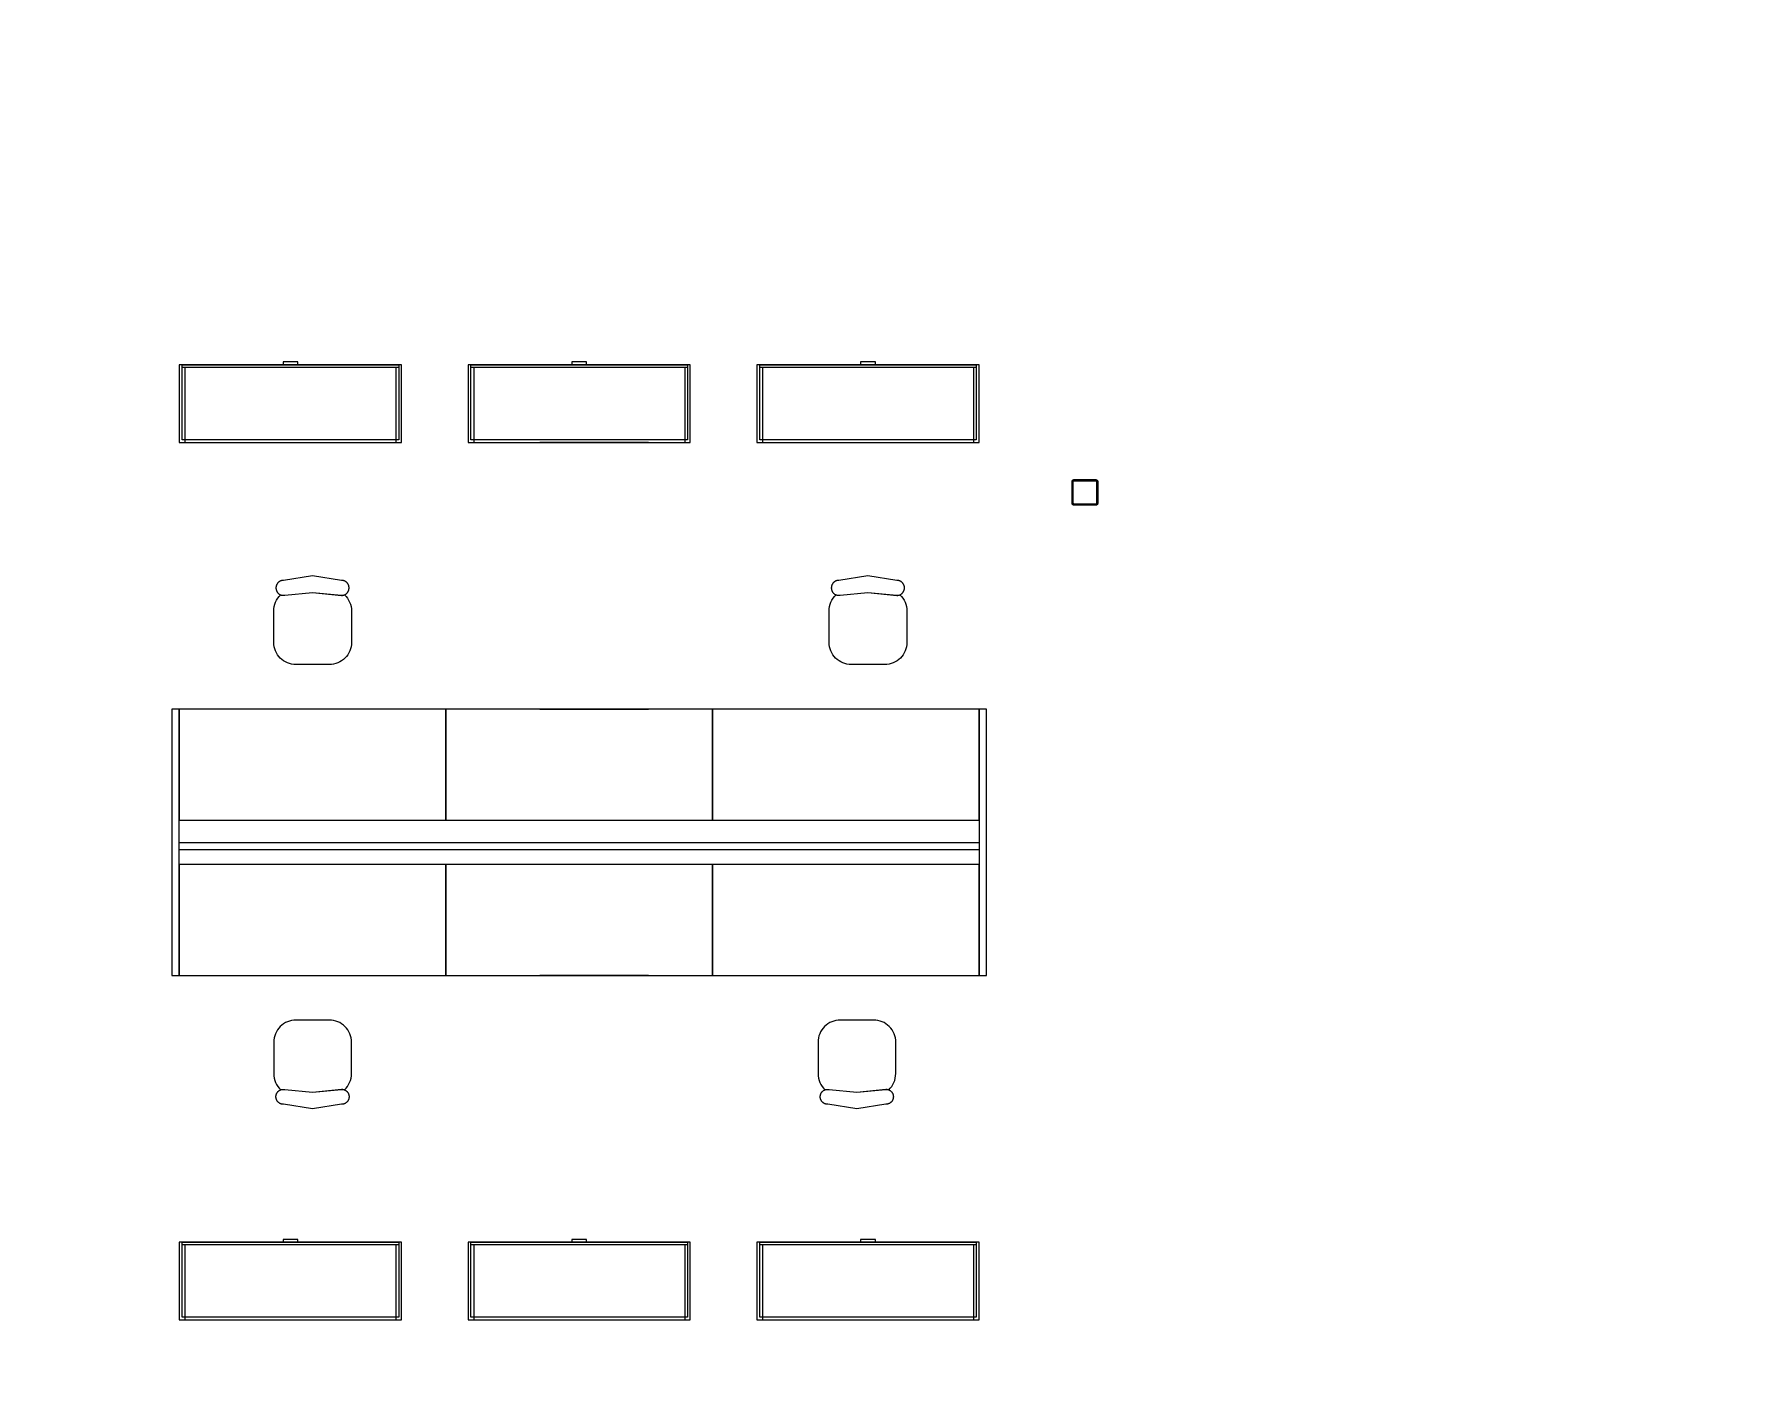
# Model space of a CAD drawing. Header units: millimetres. Extents: x 626570 to 643256, y 6233 to 11343.
# Drawn here: x 628538.1 to 629000.3, y 10161.5 to 10531.3 of the extents above; entities that cross this region are included whole.
import ezdxf

# ---------------------------------------------------------------- set-up
doc = ezdxf.new("R2010")
doc.units = ezdxf.units.MM
doc.header["$LTSCALE"] = 4000
doc.header["$MEASUREMENT"] = 0
doc.linetypes.add('DASHDOT', pattern=[1, 0.5, -0.25, 0, -0.25])
for name, color, linetype in [('2012-201_FURNITURE', 4, 'CONTINUOUS'), ('MASTERFOUNDATION_1', 4, 'DASHDOT'), ('MASTERFOUNDATION_25', 7, 'CONTINUOUS')]:
    doc.layers.add(name, color=color, linetype=linetype)

msp = doc.modelspace()

# ---------------------------------------------------------------- linework, layer by layer
at = {"layer": '2012-201_FURNITURE', "linetype": 'Continuous'}
for p, q in [((628637.23, 10440.57), (628578.35, 10440.57)), ((628579.1, 10440.57), (628579.1, 10420.18)), ((628636.48, 10440.57), (628636.48, 10420.18)), ((628715.75, 10440.57), (628656.86, 10440.57)), ((628657.62, 10440.57), (628657.62, 10420.18)), ((628714.99, 10440.57), (628714.99, 10420.18)), ((628794.26, 10440.57), (628735.38, 10440.57)), ((628736.13, 10440.57), (628736.13, 10420.18)), ((628793.51, 10440.57), (628793.51, 10420.18)), ((628637.23, 10202), (628578.35, 10202)), ((628579.1, 10202), (628579.1, 10181.62)), ((628636.48, 10202), (628636.48, 10181.62)), ((628715.75, 10202), (628656.86, 10202)), ((628657.62, 10202), (628657.62, 10181.62)), ((628714.99, 10202), (628714.99, 10181.62)), ((628794.26, 10202), (628735.38, 10202)), ((628736.13, 10202), (628736.13, 10181.62)), ((628793.51, 10202), (628793.51, 10181.62))]:
    msp.add_line(p, q, dxfattribs=at)
at = {"layer": '2012-201_FURNITURE', "linetype": 'Continuous', "flags": 128}
for points in [[(628637.99, 10441.32), (628577.59, 10441.32), (628577.59, 10420.18), (628637.99, 10420.18), (628637.99, 10441.32)], [(628637.23, 10441.32), (628637.23, 10420.94), (628578.35, 10420.94), (628578.35, 10441.32), (628637.23, 10441.32)], [(628609.81, 10441.32), (628609.81, 10442.08), (628605.78, 10442.08), (628605.78, 10441.32), (628609.81, 10441.32)], [(628716.5, 10441.32), (628656.11, 10441.32), (628656.11, 10420.18), (628716.5, 10420.18), (628716.5, 10441.32)], [(628715.75, 10441.32), (628715.75, 10420.94), (628656.86, 10420.94), (628656.86, 10441.32), (628715.75, 10441.32)], [(628688.32, 10441.32), (628688.32, 10442.08), (628684.29, 10442.08), (628684.29, 10441.32), (628688.32, 10441.32)], [(628795.02, 10441.32), (628734.62, 10441.32), (628734.62, 10420.18), (628795.02, 10420.18), (628795.02, 10441.32)], [(628794.26, 10441.32), (628794.26, 10420.94), (628735.38, 10420.94), (628735.38, 10441.32), (628794.26, 10441.32)], [(628766.83, 10441.32), (628766.83, 10442.08), (628762.81, 10442.08), (628762.81, 10441.32), (628766.83, 10441.32)], [(628675.57, 10420.18), (628705.1, 10420.18), (628675.57, 10420.18)], [(628613.8, 10383.94), (628613.78, 10383.95), (628613.78, 10383.94), (628605.89, 10382.69), (628605.89, 10382.69), (628605.82, 10382.69), (628605.75, 10382.69), (628605.67, 10382.68), (628605.6, 10382.67), (628605.53, 10382.66), (628605.46, 10382.65), (628605.39, 10382.63), (628605.32, 10382.61), (628605.25, 10382.59), (628605.18, 10382.56), (628605.11, 10382.54), (628605.11, 10382.54), (628605.05, 10382.51), (628604.98, 10382.48), (628604.92, 10382.44), (628604.86, 10382.41), (628604.79, 10382.37), (628604.73, 10382.33), (628604.67, 10382.28), (628604.62, 10382.24), (628604.56, 10382.19), (628604.51, 10382.14), (628604.46, 10382.09), (628604.41, 10382.04), (628604.36, 10381.99), (628604.31, 10381.93), (628604.27, 10381.87), (628604.22, 10381.81), (628604.18, 10381.75), (628604.15, 10381.69), (628604.11, 10381.63), (628604.08, 10381.56), (628604.04, 10381.5), (628604.02, 10381.43), (628604.02, 10381.43), (628603.99, 10381.36), (628603.97, 10381.29), (628603.94, 10381.22), (628603.92, 10381.15), (628603.91, 10381.08), (628603.89, 10381.01), (628603.88, 10380.94), (628603.87, 10380.87), (628603.87, 10380.79), (628603.86, 10380.72), (628603.86, 10380.65), (628603.86, 10380.58), (628603.87, 10380.5), (628603.87, 10380.43), (628603.88, 10380.36), (628603.89, 10380.29), (628603.91, 10380.21), (628603.92, 10380.14), (628603.94, 10380.07), (628603.97, 10380), (628603.99, 10379.93), (628604.02, 10379.87), (628604.02, 10379.87), (628604.04, 10379.8), (628604.08, 10379.73), (628604.11, 10379.67), (628604.15, 10379.61), (628604.18, 10379.54), (628604.22, 10379.48), (628604.27, 10379.42), (628604.31, 10379.37), (628604.36, 10379.31), (628604.41, 10379.26), (628604.46, 10379.2), (628604.51, 10379.15), (628604.56, 10379.1), (628604.62, 10379.06), (628604.67, 10379.01), (628604.73, 10378.97), (628604.79, 10378.93), (628604.86, 10378.89), (628604.92, 10378.86), (628604.98, 10378.82), (628605.05, 10378.79), (628605.11, 10378.76), (628605.11, 10378.76), (628605.22, 10378.73), (628605.32, 10378.71), (628605.43, 10378.68), (628605.53, 10378.67), (628605.64, 10378.65), (628605.75, 10378.64), (628605.85, 10378.63), (628605.96, 10378.63), (628606.07, 10378.63), (628606.17, 10378.64), (628606.28, 10378.64), (628613.8, 10379.38), (628621.71, 10378.61), (628621.71, 10378.61), (628621.78, 10378.61), (628621.85, 10378.61), (628621.93, 10378.62), (628622, 10378.63), (628622.07, 10378.64), (628622.14, 10378.65), (628622.21, 10378.67), (628622.28, 10378.69), (628622.35, 10378.71), (628622.42, 10378.73), (628622.49, 10378.76), (628622.49, 10378.76), (628622.55, 10378.79), (628622.62, 10378.82), (628622.68, 10378.86), (628622.75, 10378.89), (628622.81, 10378.93), (628622.87, 10378.97), (628622.93, 10379.01), (628622.98, 10379.06), (628623.04, 10379.1), (628623.09, 10379.15), (628623.15, 10379.2), (628623.2, 10379.26), (628623.24, 10379.31), (628623.29, 10379.37), (628623.34, 10379.42), (628623.38, 10379.48), (628623.42, 10379.54), (628623.46, 10379.61), (628623.49, 10379.67), (628623.53, 10379.73), (628623.56, 10379.8), (628623.59, 10379.87), (628623.59, 10379.87), (628623.61, 10379.93), (628623.64, 10380), (628623.66, 10380.07), (628623.68, 10380.14), (628623.69, 10380.21), (628623.71, 10380.29), (628623.72, 10380.36), (628623.73, 10380.43), (628623.73, 10380.5), (628623.74, 10380.58), (628623.74, 10380.65), (628623.74, 10380.72), (628623.73, 10380.79), (628623.73, 10380.87), (628623.72, 10380.94), (628623.71, 10381.01), (628623.69, 10381.08), (628623.68, 10381.15), (628623.66, 10381.22), (628623.64, 10381.29), (628623.61, 10381.36), (628623.59, 10381.43), (628623.59, 10381.43), (628623.56, 10381.5), (628623.53, 10381.56), (628623.49, 10381.63), (628623.46, 10381.69), (628623.42, 10381.75), (628623.38, 10381.81), (628623.34, 10381.87), (628623.29, 10381.93), (628623.24, 10381.99), (628623.2, 10382.04), (628623.15, 10382.09), (628623.09, 10382.14), (628623.04, 10382.19), (628622.98, 10382.24), (628622.93, 10382.28), (628622.87, 10382.33), (628622.81, 10382.37), (628622.75, 10382.41), (628622.68, 10382.44), (628622.62, 10382.48), (628622.55, 10382.51), (628622.49, 10382.54), (628622.49, 10382.54), (628622.42, 10382.56), (628622.35, 10382.59), (628622.28, 10382.61), (628622.21, 10382.63), (628622.14, 10382.65), (628622.07, 10382.66), (628622, 10382.67), (628621.93, 10382.68), (628621.85, 10382.69), (628621.78, 10382.69), (628621.71, 10382.69), (628621.71, 10382.69), (628613.82, 10383.94), (628613.82, 10383.95), (628613.8, 10383.94)], [(628764.79, 10383.94), (628764.77, 10383.95), (628764.77, 10383.94), (628756.88, 10382.69), (628756.88, 10382.69), (628756.81, 10382.69), (628756.74, 10382.69), (628756.66, 10382.68), (628756.59, 10382.67), (628756.52, 10382.66), (628756.45, 10382.65), (628756.38, 10382.63), (628756.31, 10382.61), (628756.24, 10382.59), (628756.17, 10382.56), (628756.1, 10382.54), (628756.1, 10382.54), (628756.04, 10382.51), (628755.97, 10382.48), (628755.91, 10382.44), (628755.84, 10382.41), (628755.78, 10382.37), (628755.72, 10382.33), (628755.66, 10382.28), (628755.61, 10382.24), (628755.55, 10382.19), (628755.5, 10382.14), (628755.45, 10382.09), (628755.39, 10382.04), (628755.35, 10381.99), (628755.3, 10381.93), (628755.26, 10381.87), (628755.21, 10381.81), (628755.17, 10381.75), (628755.13, 10381.69), (628755.1, 10381.63), (628755.07, 10381.56), (628755.03, 10381.5), (628755.01, 10381.43), (628755.01, 10381.43), (628754.98, 10381.36), (628754.95, 10381.29), (628754.93, 10381.22), (628754.91, 10381.15), (628754.9, 10381.08), (628754.88, 10381.01), (628754.87, 10380.94), (628754.86, 10380.87), (628754.86, 10380.79), (628754.85, 10380.72), (628754.85, 10380.65), (628754.85, 10380.58), (628754.86, 10380.5), (628754.86, 10380.43), (628754.87, 10380.36), (628754.88, 10380.29), (628754.9, 10380.21), (628754.91, 10380.14), (628754.93, 10380.07), (628754.95, 10380), (628754.98, 10379.93), (628755.01, 10379.87), (628755.01, 10379.87), (628755.03, 10379.8), (628755.07, 10379.73), (628755.1, 10379.67), (628755.13, 10379.61), (628755.17, 10379.54), (628755.21, 10379.48), (628755.26, 10379.42), (628755.3, 10379.37), (628755.35, 10379.31), (628755.39, 10379.26), (628755.45, 10379.2), (628755.5, 10379.15), (628755.55, 10379.1), (628755.61, 10379.06), (628755.66, 10379.01), (628755.72, 10378.97), (628755.78, 10378.93), (628755.84, 10378.89), (628755.91, 10378.86), (628755.97, 10378.82), (628756.04, 10378.79), (628756.1, 10378.76), (628756.1, 10378.76), (628756.21, 10378.73), (628756.31, 10378.71), (628756.42, 10378.68), (628756.52, 10378.67), (628756.63, 10378.65), (628756.74, 10378.64), (628756.84, 10378.63), (628756.95, 10378.63), (628757.06, 10378.63), (628757.16, 10378.64), (628757.27, 10378.64), (628764.79, 10379.38), (628772.7, 10378.61), (628772.7, 10378.61), (628772.77, 10378.61), (628772.84, 10378.61), (628772.92, 10378.62), (628772.99, 10378.63), (628773.06, 10378.64), (628773.13, 10378.65), (628773.2, 10378.67), (628773.27, 10378.69), (628773.34, 10378.71), (628773.41, 10378.73), (628773.48, 10378.76), (628773.48, 10378.76), (628773.54, 10378.79), (628773.61, 10378.82), (628773.67, 10378.86), (628773.74, 10378.89), (628773.8, 10378.93), (628773.86, 10378.97), (628773.92, 10379.01), (628773.97, 10379.06), (628774.03, 10379.1), (628774.08, 10379.15), (628774.13, 10379.2), (628774.19, 10379.26), (628774.23, 10379.31), (628774.28, 10379.37), (628774.32, 10379.42), (628774.37, 10379.48), (628774.41, 10379.54), (628774.45, 10379.61), (628774.48, 10379.67), (628774.51, 10379.73), (628774.55, 10379.8), (628774.57, 10379.87), (628774.57, 10379.87), (628774.6, 10379.93), (628774.63, 10380), (628774.65, 10380.07), (628774.67, 10380.14), (628774.68, 10380.21), (628774.7, 10380.29), (628774.71, 10380.36), (628774.72, 10380.43), (628774.72, 10380.5), (628774.73, 10380.58), (628774.73, 10380.65), (628774.73, 10380.72), (628774.72, 10380.79), (628774.72, 10380.87), (628774.71, 10380.94), (628774.7, 10381.01), (628774.68, 10381.08), (628774.67, 10381.15), (628774.65, 10381.22), (628774.63, 10381.29), (628774.6, 10381.36), (628774.57, 10381.43), (628774.57, 10381.43), (628774.55, 10381.5), (628774.51, 10381.56), (628774.48, 10381.63), (628774.45, 10381.69), (628774.41, 10381.75), (628774.37, 10381.81), (628774.32, 10381.87), (628774.28, 10381.93), (628774.23, 10381.99), (628774.19, 10382.04), (628774.13, 10382.09), (628774.08, 10382.14), (628774.03, 10382.19), (628773.97, 10382.24), (628773.92, 10382.28), (628773.86, 10382.33), (628773.8, 10382.37), (628773.74, 10382.41), (628773.67, 10382.44), (628773.61, 10382.48), (628773.54, 10382.51), (628773.48, 10382.54), (628773.48, 10382.54), (628773.41, 10382.56), (628773.34, 10382.59), (628773.27, 10382.61), (628773.2, 10382.63), (628773.13, 10382.65), (628773.06, 10382.66), (628772.99, 10382.67), (628772.92, 10382.68), (628772.84, 10382.69), (628772.77, 10382.69), (628772.7, 10382.69), (628772.7, 10382.69), (628764.81, 10383.94), (628764.81, 10383.95), (628764.79, 10383.94)], [(628577.59, 10275.23), (628577.59, 10347.71), (628575.58, 10347.71), (628575.58, 10275.23), (628577.59, 10275.23)], [(628577.59, 10317.51), (628650.07, 10317.51), (628650.07, 10347.71), (628577.59, 10347.71), (628577.59, 10317.51)], [(628650.07, 10317.51), (628722.54, 10317.51), (628722.54, 10347.71), (628650.07, 10347.71), (628650.07, 10317.51)], [(628675.57, 10347.71), (628705.1, 10347.71), (628675.57, 10347.71)], [(628722.54, 10317.51), (628795.02, 10317.51), (628795.02, 10347.71), (628722.54, 10347.71), (628722.54, 10317.51)], [(628795.02, 10347.71), (628795.02, 10275.23), (628797.03, 10275.23), (628797.03, 10347.71), (628795.02, 10347.71)], [(628577.59, 10311.47), (628795.02, 10311.47), (628795.02, 10309.46), (628577.59, 10309.46), (628577.59, 10311.47)], [(628577.59, 10275.23), (628650.07, 10275.23), (628650.07, 10305.43), (628577.59, 10305.43), (628577.59, 10275.23)], [(628650.07, 10275.23), (628722.54, 10275.23), (628722.54, 10305.43), (628650.07, 10305.43), (628650.07, 10275.23)], [(628722.54, 10275.23), (628795.02, 10275.23), (628795.02, 10305.43), (628722.54, 10305.43), (628722.54, 10275.23)], [(628675.57, 10275.23), (628705.1, 10275.23), (628675.57, 10275.23)], [(628613.8, 10239), (628613.78, 10239), (628613.78, 10239), (628605.89, 10240.25), (628605.89, 10240.25), (628605.82, 10240.25), (628605.75, 10240.25), (628605.67, 10240.26), (628605.6, 10240.27), (628605.53, 10240.28), (628605.46, 10240.3), (628605.39, 10240.31), (628605.32, 10240.33), (628605.25, 10240.35), (628605.18, 10240.38), (628605.11, 10240.4), (628605.11, 10240.4), (628605.05, 10240.43), (628604.98, 10240.47), (628604.92, 10240.5), (628604.86, 10240.54), (628604.79, 10240.57), (628604.73, 10240.61), (628604.67, 10240.66), (628604.62, 10240.7), (628604.56, 10240.75), (628604.51, 10240.8), (628604.46, 10240.85), (628604.41, 10240.9), (628604.36, 10240.95), (628604.31, 10241.01), (628604.27, 10241.07), (628604.22, 10241.13), (628604.18, 10241.19), (628604.15, 10241.25), (628604.11, 10241.31), (628604.08, 10241.38), (628604.04, 10241.44), (628604.02, 10241.51), (628604.02, 10241.51), (628603.99, 10241.58), (628603.97, 10241.65), (628603.94, 10241.72), (628603.92, 10241.79), (628603.91, 10241.86), (628603.89, 10241.93), (628603.88, 10242), (628603.87, 10242.07), (628603.87, 10242.15), (628603.86, 10242.22), (628603.86, 10242.29), (628603.86, 10242.37), (628603.87, 10242.44), (628603.87, 10242.51), (628603.88, 10242.58), (628603.89, 10242.66), (628603.91, 10242.73), (628603.92, 10242.8), (628603.94, 10242.87), (628603.97, 10242.94), (628603.99, 10243.01), (628604.02, 10243.07), (628604.02, 10243.07), (628604.04, 10243.14), (628604.08, 10243.21), (628604.11, 10243.27), (628604.15, 10243.34), (628604.18, 10243.4), (628604.22, 10243.46), (628604.27, 10243.52), (628604.31, 10243.57), (628604.36, 10243.63), (628604.41, 10243.68), (628604.46, 10243.74), (628604.51, 10243.79), (628604.56, 10243.84), (628604.62, 10243.88), (628604.67, 10243.93), (628604.73, 10243.97), (628604.79, 10244.01), (628604.86, 10244.05), (628604.92, 10244.09), (628604.98, 10244.12), (628605.05, 10244.15), (628605.11, 10244.18), (628605.22, 10244.21), (628605.32, 10244.24), (628605.43, 10244.26), (628605.53, 10244.28), (628605.64, 10244.29), (628605.75, 10244.3), (628605.85, 10244.31), (628605.96, 10244.31), (628606.07, 10244.31), (628606.17, 10244.31), (628606.28, 10244.3), (628613.8, 10243.56), (628621.71, 10244.34), (628621.71, 10244.34), (628621.78, 10244.33), (628621.85, 10244.33), (628621.93, 10244.32), (628622, 10244.32), (628622.07, 10244.3), (628622.14, 10244.29), (628622.21, 10244.27), (628622.28, 10244.25), (628622.35, 10244.23), (628622.42, 10244.21), (628622.49, 10244.18), (628622.49, 10244.18), (628622.55, 10244.15), (628622.62, 10244.12), (628622.68, 10244.09), (628622.75, 10244.05), (628622.81, 10244.01), (628622.87, 10243.97), (628622.93, 10243.93), (628622.98, 10243.88), (628623.04, 10243.84), (628623.09, 10243.79), (628623.15, 10243.74), (628623.2, 10243.68), (628623.24, 10243.63), (628623.29, 10243.57), (628623.34, 10243.52), (628623.38, 10243.46), (628623.42, 10243.4), (628623.46, 10243.34), (628623.49, 10243.27), (628623.53, 10243.21), (628623.56, 10243.14), (628623.59, 10243.07), (628623.59, 10243.07), (628623.61, 10243.01), (628623.64, 10242.94), (628623.66, 10242.87), (628623.68, 10242.8), (628623.69, 10242.73), (628623.71, 10242.66), (628623.72, 10242.58), (628623.73, 10242.51), (628623.73, 10242.44), (628623.74, 10242.37), (628623.74, 10242.29), (628623.74, 10242.22), (628623.73, 10242.15), (628623.73, 10242.07), (628623.72, 10242), (628623.71, 10241.93), (628623.69, 10241.86), (628623.68, 10241.79), (628623.66, 10241.72), (628623.64, 10241.65), (628623.61, 10241.58), (628623.59, 10241.51), (628623.59, 10241.51), (628623.56, 10241.44), (628623.53, 10241.38), (628623.49, 10241.31), (628623.46, 10241.25), (628623.42, 10241.19), (628623.38, 10241.13), (628623.34, 10241.07), (628623.29, 10241.01), (628623.24, 10240.95), (628623.2, 10240.9), (628623.15, 10240.85), (628623.09, 10240.8), (628623.04, 10240.75), (628622.98, 10240.7), (628622.93, 10240.66), (628622.87, 10240.61), (628622.81, 10240.57), (628622.75, 10240.54), (628622.68, 10240.5), (628622.62, 10240.47), (628622.55, 10240.43), (628622.49, 10240.4), (628622.49, 10240.4), (628622.42, 10240.38), (628622.35, 10240.35), (628622.28, 10240.33), (628622.21, 10240.31), (628622.14, 10240.3), (628622.07, 10240.28), (628622, 10240.27), (628621.93, 10240.26), (628621.85, 10240.25), (628621.78, 10240.25), (628621.71, 10240.25), (628621.71, 10240.25), (628613.82, 10239), (628613.82, 10239), (628613.8, 10239)], [(628761.77, 10239), (628761.75, 10239), (628761.75, 10239), (628753.86, 10240.25), (628753.86, 10240.25), (628753.79, 10240.25), (628753.72, 10240.25), (628753.64, 10240.26), (628753.57, 10240.27), (628753.5, 10240.28), (628753.43, 10240.3), (628753.36, 10240.31), (628753.29, 10240.33), (628753.22, 10240.35), (628753.15, 10240.38), (628753.08, 10240.4), (628753.08, 10240.4), (628753.02, 10240.43), (628752.95, 10240.47), (628752.89, 10240.5), (628752.82, 10240.54), (628752.76, 10240.57), (628752.7, 10240.61), (628752.64, 10240.66), (628752.59, 10240.7), (628752.53, 10240.75), (628752.48, 10240.8), (628752.43, 10240.85), (628752.37, 10240.9), (628752.33, 10240.95), (628752.28, 10241.01), (628752.24, 10241.07), (628752.19, 10241.13), (628752.15, 10241.19), (628752.11, 10241.25), (628752.08, 10241.31), (628752.05, 10241.38), (628752.01, 10241.44), (628751.99, 10241.51), (628751.99, 10241.51), (628751.96, 10241.58), (628751.93, 10241.65), (628751.91, 10241.72), (628751.89, 10241.79), (628751.88, 10241.86), (628751.86, 10241.93), (628751.85, 10242), (628751.84, 10242.07), (628751.84, 10242.15), (628751.83, 10242.22), (628751.83, 10242.29), (628751.83, 10242.37), (628751.84, 10242.44), (628751.84, 10242.51), (628751.85, 10242.58), (628751.86, 10242.66), (628751.88, 10242.73), (628751.89, 10242.8), (628751.91, 10242.87), (628751.93, 10242.94), (628751.96, 10243.01), (628751.99, 10243.07), (628751.99, 10243.07), (628752.01, 10243.14), (628752.05, 10243.21), (628752.08, 10243.27), (628752.11, 10243.34), (628752.15, 10243.4), (628752.19, 10243.46), (628752.24, 10243.52), (628752.28, 10243.57), (628752.33, 10243.63), (628752.37, 10243.68), (628752.43, 10243.74), (628752.48, 10243.79), (628752.53, 10243.84), (628752.59, 10243.88), (628752.64, 10243.93), (628752.7, 10243.97), (628752.76, 10244.01), (628752.82, 10244.05), (628752.89, 10244.09), (628752.95, 10244.12), (628753.02, 10244.15), (628753.08, 10244.18), (628753.19, 10244.21), (628753.29, 10244.24), (628753.4, 10244.26), (628753.5, 10244.28), (628753.61, 10244.29), (628753.71, 10244.3), (628753.82, 10244.31), (628753.93, 10244.31), (628754.04, 10244.31), (628754.14, 10244.31), (628754.25, 10244.3), (628754.25, 10244.3), (628761.77, 10243.56), (628769.68, 10244.34), (628769.68, 10244.34), (628769.75, 10244.33), (628769.82, 10244.33), (628769.9, 10244.32), (628769.97, 10244.32), (628770.04, 10244.3), (628770.11, 10244.29), (628770.18, 10244.27), (628770.25, 10244.25), (628770.32, 10244.23), (628770.39, 10244.21), (628770.46, 10244.18), (628770.46, 10244.18), (628770.52, 10244.15), (628770.59, 10244.12), (628770.65, 10244.09), (628770.72, 10244.05), (628770.78, 10244.01), (628770.84, 10243.97), (628770.9, 10243.93), (628770.95, 10243.88), (628771.01, 10243.84), (628771.06, 10243.79), (628771.11, 10243.74), (628771.17, 10243.68), (628771.21, 10243.63), (628771.26, 10243.57), (628771.3, 10243.52), (628771.35, 10243.46), (628771.39, 10243.4), (628771.43, 10243.34), (628771.46, 10243.27), (628771.49, 10243.21), (628771.53, 10243.14), (628771.56, 10243.07), (628771.56, 10243.07), (628771.58, 10243.01), (628771.61, 10242.94), (628771.63, 10242.87), (628771.65, 10242.8), (628771.66, 10242.73), (628771.68, 10242.66), (628771.69, 10242.58), (628771.7, 10242.51), (628771.7, 10242.44), (628771.71, 10242.37), (628771.71, 10242.29), (628771.71, 10242.22), (628771.7, 10242.15), (628771.7, 10242.07), (628771.69, 10242), (628771.68, 10241.93), (628771.66, 10241.86), (628771.65, 10241.79), (628771.63, 10241.72), (628771.61, 10241.65), (628771.58, 10241.58), (628771.56, 10241.51), (628771.56, 10241.51), (628771.53, 10241.44), (628771.49, 10241.38), (628771.46, 10241.31), (628771.43, 10241.25), (628771.39, 10241.19), (628771.35, 10241.13), (628771.3, 10241.07), (628771.26, 10241.01), (628771.21, 10240.95), (628771.17, 10240.9), (628771.11, 10240.85), (628771.06, 10240.8), (628771.01, 10240.75), (628770.95, 10240.7), (628770.9, 10240.66), (628770.84, 10240.61), (628770.78, 10240.57), (628770.72, 10240.54), (628770.65, 10240.5), (628770.59, 10240.47), (628770.52, 10240.43), (628770.46, 10240.4), (628770.46, 10240.4), (628770.39, 10240.38), (628770.32, 10240.35), (628770.25, 10240.33), (628770.18, 10240.31), (628770.11, 10240.3), (628770.04, 10240.28), (628769.97, 10240.27), (628769.9, 10240.26), (628769.82, 10240.25), (628769.75, 10240.25), (628769.68, 10240.25), (628769.68, 10240.25), (628761.79, 10239), (628761.79, 10239), (628761.77, 10239)], [(628637.99, 10202.76), (628577.59, 10202.76), (628577.59, 10181.62), (628637.99, 10181.62), (628637.99, 10202.76)], [(628637.23, 10202.76), (628637.23, 10182.37), (628578.35, 10182.37), (628578.35, 10202.76), (628637.23, 10202.76)], [(628609.81, 10202.76), (628609.81, 10203.51), (628605.78, 10203.51), (628605.78, 10202.76), (628609.81, 10202.76)], [(628716.5, 10202.76), (628656.11, 10202.76), (628656.11, 10181.62), (628716.5, 10181.62), (628716.5, 10202.76)], [(628715.75, 10202.76), (628715.75, 10182.37), (628656.86, 10182.37), (628656.86, 10202.76), (628715.75, 10202.76)], [(628675.57, 10202.76), (628705.1, 10202.76), (628675.57, 10202.76)], [(628688.32, 10202.76), (628688.32, 10203.51), (628684.29, 10203.51), (628684.29, 10202.76), (628688.32, 10202.76)], [(628795.02, 10202.76), (628734.62, 10202.76), (628734.62, 10181.62), (628795.02, 10181.62), (628795.02, 10202.76)], [(628794.26, 10202.76), (628794.26, 10182.37), (628735.38, 10182.37), (628735.38, 10202.76), (628794.26, 10202.76)], [(628766.83, 10202.76), (628766.83, 10203.51), (628762.81, 10203.51), (628762.81, 10202.76), (628766.83, 10202.76)]]:
    msp.add_lwpolyline(points, close=True, dxfattribs=at)
for points in [[(628605.17, 10378.77, 0.091777), (628606.28, 10378.68), (628606.28, 10378.68), (628613.8, 10379.41), (628621.71, 10378.64), (628621.71, 10378.64, 0.097566), (628622.48, 10378.79), (628622.48, 10378.79, -0.208264), (628624.4, 10374.36), (628624.4, 10365.84), (628624.4, 10365.84, -0.414214), (628618.36, 10359.79), (628618.36, 10359.79), (628609.3, 10359.79), (628609.3, 10359.79, -0.414214), (628603.26, 10365.84), (628603.26, 10365.84), (628603.26, 10374.36), (628603.26, 10374.36, -0.207181), (628605.17, 10378.77)], [(628756.16, 10378.77, 0.091777), (628757.27, 10378.68), (628757.27, 10378.68), (628764.79, 10379.41), (628772.7, 10378.64), (628772.7, 10378.64, 0.097566), (628773.46, 10378.79), (628773.46, 10378.79, -0.208264), (628775.39, 10374.36), (628775.39, 10365.84), (628775.39, 10365.84, -0.414214), (628769.35, 10359.79), (628769.35, 10359.79), (628760.29, 10359.79), (628760.29, 10359.79, -0.414214), (628754.25, 10365.84), (628754.25, 10365.84), (628754.25, 10374.36), (628754.25, 10374.36, -0.207181), (628756.16, 10378.77)], [(628605.17, 10244.17, -0.091777), (628606.28, 10244.27), (628606.28, 10244.26), (628613.8, 10243.53), (628621.71, 10244.3), (628621.71, 10244.3, -0.097566), (628622.48, 10244.15), (628622.48, 10244.15, 0.208264), (628624.4, 10248.58), (628624.4, 10257.11), (628624.4, 10257.11, 0.414214), (628618.36, 10263.15), (628618.36, 10263.15), (628609.3, 10263.15), (628609.3, 10263.15, 0.414214), (628603.26, 10257.11), (628603.26, 10257.11), (628603.26, 10248.58), (628603.26, 10248.58, 0.207181), (628605.17, 10244.17)], [(628753.14, 10244.17, -0.091777), (628754.25, 10244.27), (628754.25, 10244.26), (628761.77, 10243.53), (628769.68, 10244.3), (628769.68, 10244.3, -0.097566), (628770.44, 10244.15), (628770.45, 10244.15, 0.208264), (628772.37, 10248.58), (628772.37, 10257.11), (628772.37, 10257.11, 0.414214), (628766.33, 10263.15), (628766.33, 10263.15), (628757.27, 10263.15), (628757.27, 10263.15, 0.414214), (628751.23, 10257.11), (628751.23, 10257.11), (628751.23, 10248.58), (628751.23, 10248.58, 0.207181), (628753.14, 10244.17)]]:
    msp.add_lwpolyline(points, format="xyb", close=True, dxfattribs=at)
at = {"layer": 'MASTERFOUNDATION_1', "linetype": 'DASHDOT'}
for p, q in [((628823.78, 7058.79), (628823.78, 11123.23)), ((643023.86, 10406.61), (626796.64, 10406.61))]:
    msp.add_line(p, q, dxfattribs=at)
at = {"layer": 'MASTERFOUNDATION_25', "linetype": 'Continuous', "flags": 128}
for points in [[(628820.91, 10410.11), (628826.66, 10410.11), (628826.68, 10410.11), (628826.71, 10410.11), (628826.73, 10410.1), (628826.75, 10410.1), (628826.77, 10410.1), (628826.79, 10410.09), (628826.81, 10410.09), (628826.83, 10410.08), (628826.85, 10410.08), (628826.87, 10410.07), (628826.9, 10410.06), (628826.92, 10410.05), (628826.93, 10410.05), (628826.95, 10410.04), (628826.97, 10410.03), (628826.99, 10410.01), (628827.01, 10410), (628827.03, 10409.99), (628827.04, 10409.98), (628827.06, 10409.96), (628827.08, 10409.95), (628827.09, 10409.93), (628827.11, 10409.92), (628827.12, 10409.9), (628827.14, 10409.89), (628827.15, 10409.87), (628827.17, 10409.85), (628827.18, 10409.83), (628827.19, 10409.82), (628827.2, 10409.8), (628827.21, 10409.78), (628827.22, 10409.76), (628827.23, 10409.74), (628827.24, 10409.72), (628827.25, 10409.7), (628827.25, 10409.68), (628827.26, 10409.66), (628827.27, 10409.64), (628827.27, 10409.62), (628827.27, 10409.59), (628827.28, 10409.57), (628827.28, 10409.55), (628827.28, 10409.53), (628827.28, 10409.51), (628827.28, 10409.49), (628827.28, 10403.73), (628827.28, 10403.71), (628827.28, 10403.69), (628827.28, 10403.66), (628827.28, 10403.64), (628827.27, 10403.62), (628827.27, 10403.6), (628827.27, 10403.58), (628827.26, 10403.56), (628827.25, 10403.54), (628827.25, 10403.52), (628827.24, 10403.5), (628827.23, 10403.48), (628827.22, 10403.46), (628827.21, 10403.44), (628827.2, 10403.42), (628827.19, 10403.4), (628827.18, 10403.38), (628827.17, 10403.36), (628827.15, 10403.35), (628827.14, 10403.33), (628827.12, 10403.31), (628827.11, 10403.3), (628827.09, 10403.28), (628827.08, 10403.27), (628827.06, 10403.25), (628827.04, 10403.24), (628827.03, 10403.23), (628827.01, 10403.21), (628826.99, 10403.2), (628826.97, 10403.19), (628826.95, 10403.18), (628826.93, 10403.17), (628826.92, 10403.16), (628826.9, 10403.15), (628826.87, 10403.15), (628826.85, 10403.14), (628826.83, 10403.13), (628826.81, 10403.13), (628826.79, 10403.12), (628826.77, 10403.12), (628826.75, 10403.11), (628826.73, 10403.11), (628826.71, 10403.11), (628826.68, 10403.11), (628826.66, 10403.11), (628820.91, 10403.11), (628820.88, 10403.11), (628820.86, 10403.11), (628820.84, 10403.11), (628820.82, 10403.11), (628820.8, 10403.12), (628820.78, 10403.12), (628820.76, 10403.13), (628820.73, 10403.13), (628820.71, 10403.14), (628820.69, 10403.15), (628820.67, 10403.15), (628820.65, 10403.16), (628820.63, 10403.17), (628820.61, 10403.18), (628820.59, 10403.19), (628820.58, 10403.2), (628820.56, 10403.21), (628820.54, 10403.23), (628820.52, 10403.24), (628820.51, 10403.25), (628820.49, 10403.27), (628820.47, 10403.28), (628820.46, 10403.3), (628820.44, 10403.31), (628820.43, 10403.33), (628820.42, 10403.35), (628820.4, 10403.36), (628820.39, 10403.38), (628820.38, 10403.4), (628820.37, 10403.42), (628820.36, 10403.44), (628820.35, 10403.46), (628820.34, 10403.48), (628820.33, 10403.5), (628820.32, 10403.52), (628820.31, 10403.54), (628820.31, 10403.56), (628820.3, 10403.58), (628820.3, 10403.6), (628820.29, 10403.62), (628820.29, 10403.64), (628820.29, 10403.66), (628820.29, 10403.69), (628820.28, 10403.71), (628820.28, 10403.73), (628820.28, 10409.49), (628820.28, 10409.51), (628820.29, 10409.53), (628820.29, 10409.55), (628820.29, 10409.57), (628820.29, 10409.59), (628820.3, 10409.62), (628820.3, 10409.64), (628820.31, 10409.66), (628820.31, 10409.68), (628820.32, 10409.7), (628820.33, 10409.72), (628820.34, 10409.74), (628820.35, 10409.76), (628820.36, 10409.78), (628820.37, 10409.8), (628820.38, 10409.82), (628820.39, 10409.83), (628820.4, 10409.85), (628820.42, 10409.87), (628820.43, 10409.89), (628820.44, 10409.9), (628820.46, 10409.92), (628820.47, 10409.93), (628820.49, 10409.95), (628820.51, 10409.96), (628820.52, 10409.98), (628820.54, 10409.99), (628820.56, 10410), (628820.58, 10410.01), (628820.59, 10410.03), (628820.61, 10410.04), (628820.63, 10410.05), (628820.65, 10410.05), (628820.67, 10410.06), (628820.69, 10410.07), (628820.71, 10410.08), (628820.73, 10410.08), (628820.76, 10410.09), (628820.78, 10410.09), (628820.8, 10410.1), (628820.82, 10410.1), (628820.84, 10410.1), (628820.86, 10410.11), (628820.88, 10410.11), (628820.91, 10410.11)], [(628820.91, 10409.8), (628826.66, 10409.8), (628826.67, 10409.8), (628826.68, 10409.79), (628826.69, 10409.79), (628826.71, 10409.79), (628826.72, 10409.79), (628826.73, 10409.79), (628826.74, 10409.79), (628826.75, 10409.78), (628826.76, 10409.78), (628826.77, 10409.78), (628826.78, 10409.77), (628826.79, 10409.77), (628826.8, 10409.76), (628826.81, 10409.76), (628826.82, 10409.75), (628826.83, 10409.75), (628826.83, 10409.74), (628826.84, 10409.74), (628826.85, 10409.73), (628826.86, 10409.72), (628826.87, 10409.72), (628826.88, 10409.71), (628826.88, 10409.7), (628826.89, 10409.69), (628826.9, 10409.69), (628826.91, 10409.68), (628826.91, 10409.67), (628826.92, 10409.66), (628826.92, 10409.65), (628826.93, 10409.64), (628826.93, 10409.63), (628826.94, 10409.62), (628826.94, 10409.61), (628826.95, 10409.6), (628826.95, 10409.59), (628826.96, 10409.58), (628826.96, 10409.57), (628826.96, 10409.56), (628826.96, 10409.55), (628826.97, 10409.54), (628826.97, 10409.53), (628826.97, 10409.52), (628826.97, 10409.51), (628826.97, 10409.5), (628826.97, 10409.49), (628826.97, 10403.73), (628826.97, 10403.72), (628826.97, 10403.71), (628826.97, 10403.7), (628826.97, 10403.69), (628826.97, 10403.68), (628826.96, 10403.67), (628826.96, 10403.66), (628826.96, 10403.64), (628826.96, 10403.63), (628826.95, 10403.62), (628826.95, 10403.61), (628826.94, 10403.6), (628826.94, 10403.59), (628826.93, 10403.59), (628826.93, 10403.58), (628826.92, 10403.57), (628826.92, 10403.56), (628826.91, 10403.55), (628826.91, 10403.54), (628826.9, 10403.53), (628826.89, 10403.52), (628826.88, 10403.52), (628826.88, 10403.51), (628826.87, 10403.5), (628826.86, 10403.49), (628826.85, 10403.49), (628826.84, 10403.48), (628826.83, 10403.47), (628826.83, 10403.47), (628826.82, 10403.46), (628826.81, 10403.46), (628826.8, 10403.45), (628826.79, 10403.45), (628826.78, 10403.44), (628826.77, 10403.44), (628826.76, 10403.44), (628826.75, 10403.43), (628826.74, 10403.43), (628826.73, 10403.43), (628826.72, 10403.43), (628826.71, 10403.42), (628826.69, 10403.42), (628826.68, 10403.42), (628826.67, 10403.42), (628826.66, 10403.42), (628820.91, 10403.42), (628820.89, 10403.42), (628820.88, 10403.42), (628820.87, 10403.42), (628820.86, 10403.42), (628820.85, 10403.43), (628820.84, 10403.43), (628820.83, 10403.43), (628820.82, 10403.43), (628820.81, 10403.44), (628820.8, 10403.44), (628820.79, 10403.44), (628820.78, 10403.45), (628820.77, 10403.45), (628820.76, 10403.46), (628820.75, 10403.46), (628820.74, 10403.47), (628820.73, 10403.47), (628820.72, 10403.48), (628820.72, 10403.49), (628820.71, 10403.49), (628820.7, 10403.5), (628820.69, 10403.51), (628820.68, 10403.52), (628820.68, 10403.52), (628820.67, 10403.53), (628820.66, 10403.54), (628820.66, 10403.55), (628820.65, 10403.56), (628820.64, 10403.57), (628820.64, 10403.58), (628820.63, 10403.59), (628820.63, 10403.59), (628820.62, 10403.6), (628820.62, 10403.61), (628820.62, 10403.62), (628820.61, 10403.63), (628820.61, 10403.64), (628820.61, 10403.66), (628820.6, 10403.67), (628820.6, 10403.68), (628820.6, 10403.69), (628820.6, 10403.7), (628820.6, 10403.71), (628820.6, 10403.72), (628820.6, 10403.73), (628820.6, 10409.49), (628820.6, 10409.5), (628820.6, 10409.51), (628820.6, 10409.52), (628820.6, 10409.53), (628820.6, 10409.54), (628820.6, 10409.55), (628820.61, 10409.56), (628820.61, 10409.57), (628820.61, 10409.58), (628820.62, 10409.59), (628820.62, 10409.6), (628820.62, 10409.61), (628820.63, 10409.62), (628820.63, 10409.63), (628820.64, 10409.64), (628820.64, 10409.65), (628820.65, 10409.66), (628820.66, 10409.67), (628820.66, 10409.68), (628820.67, 10409.69), (628820.68, 10409.69), (628820.68, 10409.7), (628820.69, 10409.71), (628820.7, 10409.72), (628820.71, 10409.72), (628820.72, 10409.73), (628820.72, 10409.74), (628820.73, 10409.74), (628820.74, 10409.75), (628820.75, 10409.75), (628820.76, 10409.76), (628820.77, 10409.76), (628820.78, 10409.77), (628820.79, 10409.77), (628820.8, 10409.78), (628820.81, 10409.78), (628820.82, 10409.78), (628820.83, 10409.79), (628820.84, 10409.79), (628820.85, 10409.79), (628820.86, 10409.79), (628820.87, 10409.79), (628820.88, 10409.79), (628820.89, 10409.8), (628820.91, 10409.8)]]:
    msp.add_lwpolyline(points, close=True, dxfattribs=at)

doc.saveas('drawing.dxf')
